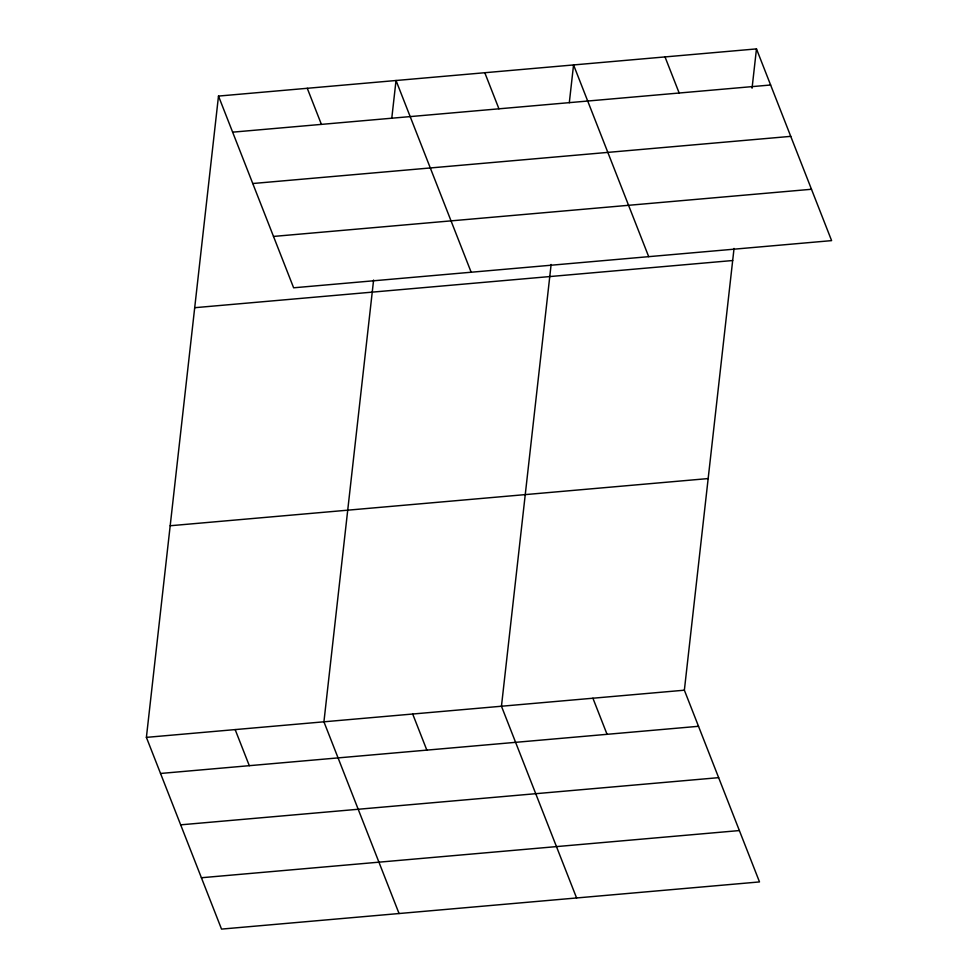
<?xml version="1.0" encoding="UTF-8"?>
<svg xmlns="http://www.w3.org/2000/svg" width="978" height="978" viewBox="0 0 978 978"><rect width="100%" height="100%" fill="white"/><g stroke="black" fill="none" stroke-linecap="round" stroke-linejoin="round"><path stroke-width="1.47" d="M734.038 248.436L684.368 690.199L759.503 881.924L221.529 929.1L146.394 737.375L218.497 96.076L756.471 48.9L831.606 240.625L293.632 287.801L218.497 96.076M373.596 280.038L323.926 721.813L399.061 913.538M391.775 118.289L396.029 80.502L471.164 272.226M551.127 264.476L501.457 706.238L576.592 897.963M569.306 102.727L573.56 64.939L648.695 256.664M752.058 88.203L756.471 48.9M232.642 132.164L770.615 85M252.764 183.522L790.75 136.358M273.51 236.431L811.483 189.267M194.708 307.703L732.681 260.527M170.184 525.748L708.158 478.572M146.394 737.375L684.368 690.199M160.539 773.464L698.512 726.299M180.661 824.833L718.634 777.657M201.395 877.743L739.38 830.566M665.016 56.92L679.16 93.008M484.795 72.727L498.939 108.815M592.912 698.219L607.057 734.319M307.263 88.289L321.407 124.377M412.692 714.026L426.836 750.126M235.16 729.588L249.304 765.688"/></g></svg>
